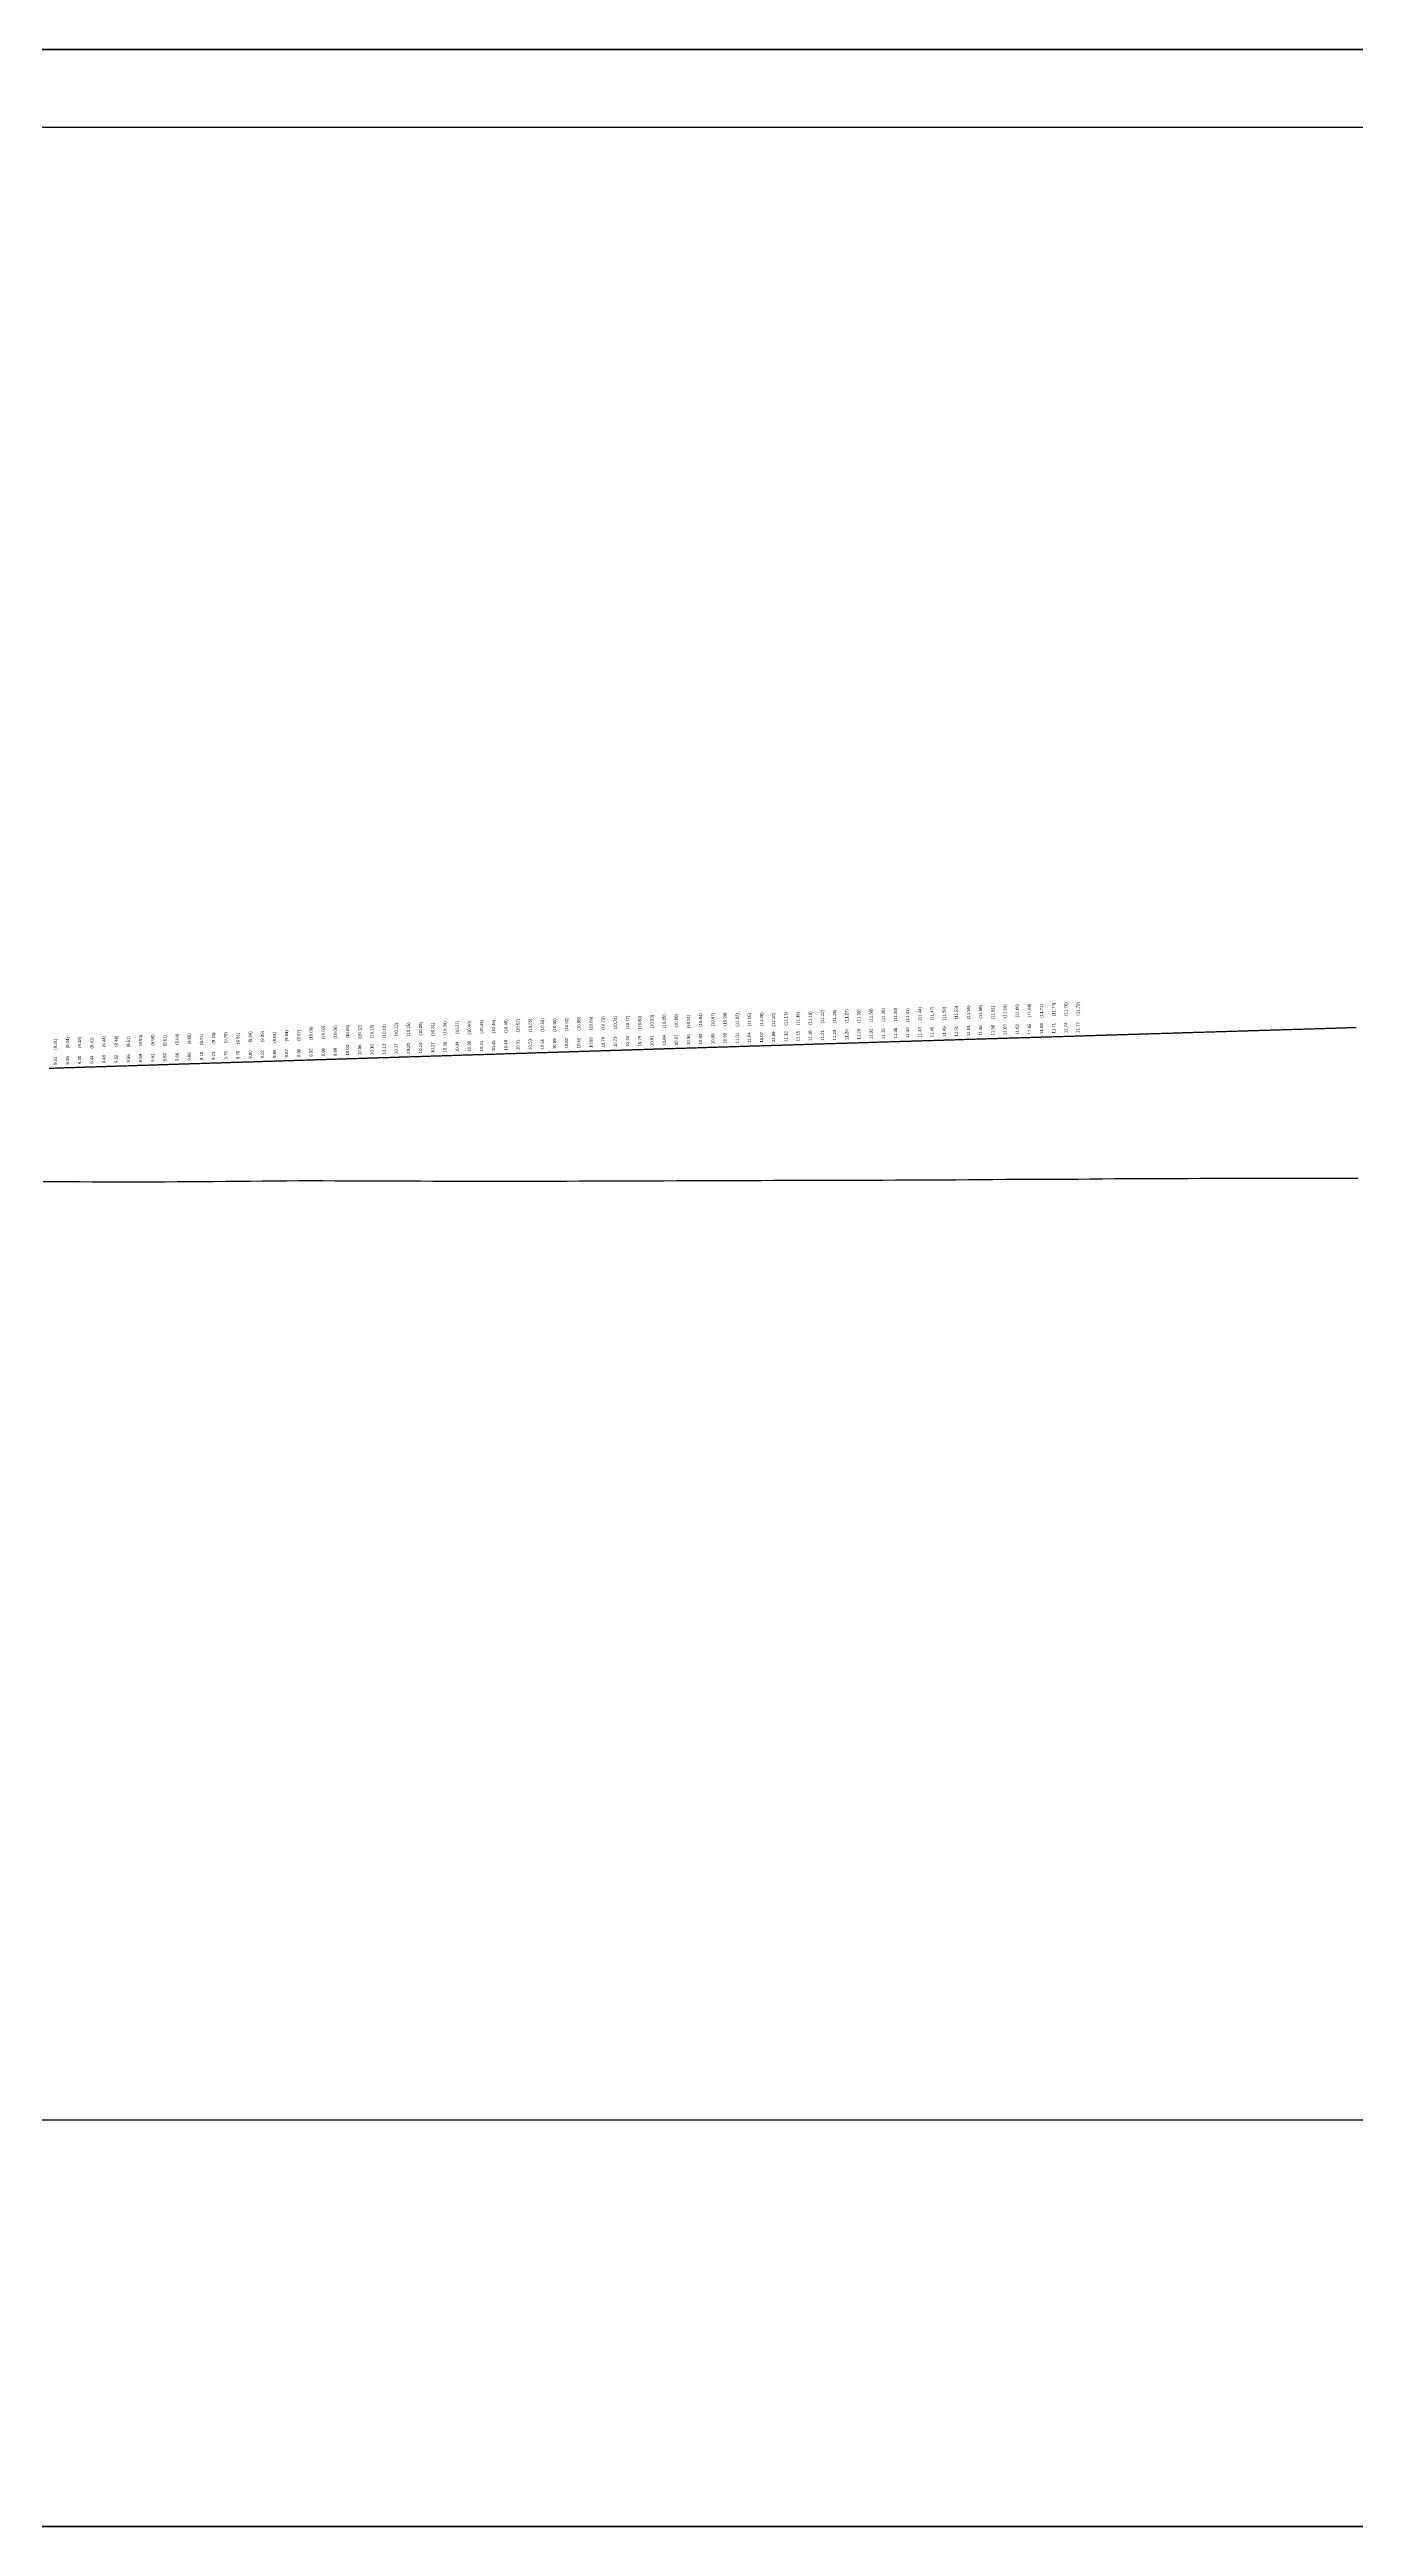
# Model space of a CAD drawing. Header units: millimetres. Extents: x 1864 to 10174863, y -4887456 to 5366151.
# Drawn here: x 3833850 to 3941105, y -105940 to 97511 of the extents above; entities that cross this region are included whole.
import ezdxf
from ezdxf.enums import TextEntityAlignment as Align

# ---------------------------------------------------------------- set-up
doc = ezdxf.new("R2010")
doc.units = ezdxf.units.MM
doc.layers.add('1-Бетон', color=106, linetype='Continuous', lineweight=35)
for name, color, linetype in [('Красный профиль', 1, 'Continuous'), ('Рабочие отметки', 7, 'Continuous'), ('Рабочие отметки доп.', 7, 'Continuous'), ('Черный профиль', 3, 'Continuous')]:
    doc.layers.add(name, color=color, linetype=linetype)
doc.styles.get("Standard").update_dxf_attribs({"font": 'arial.ttf'})

msp = doc.modelspace()

# ---------------------------------------------------------------- linework, layer by layer
at = {"color": 1}
msp.add_lwpolyline([(3740568, 91146.6), (4309590.7, 91146.6), (4309590.7, -72566.7), (3740568, -72566.7)], close=True, dxfattribs=at)
at = {"layer": '1-Бетон', "color": 6}
msp.add_lwpolyline([(3726295.8, 97510.8), (4651646.7, 97510.8), (4651646.7, -105940.4), (3726295.8, -105940.4)], close=True, dxfattribs=at)
at = {"layer": 'Красный профиль', "linetype": 'Continuous', "flags": 128}
msp.add_lwpolyline([(3833812.2, 13841.8), (3833912.1, 13845), (3834012.1, 13848.2), (3834112, 13851.4), (3834212, 13854.6), (3834311.9, 13857.8), (3834318.6, 13858), (3834411.9, 13861), (3834511.8, 13864.2), (3834611.8, 13867.5), (3834711.7, 13870.7), (3834811.7, 13873.9), (3834911.6, 13877.1), (3835011.6, 13880.3), (3835111.5, 13883.5), (3835211.5, 13886.7), (3835311.4, 13889.9), (3835318.6, 13890.2), (3835411.4, 13893.1), (3835511.3, 13896.3), (3835611.3, 13899.5), (3835711.2, 13902.8), (3835811.2, 13906), (3835911.1, 13909.2), (3836011.1, 13912.4), (3836111, 13915.6), (3836211, 13918.8), (3836310.9, 13922), (3836318.6, 13922.3), (3836410.9, 13925.2), (3836510.8, 13928.4), (3836610.8, 13931.6), (3836710.7, 13934.8), (3836810.7, 13938), (3836910.6, 13941.2), (3837010.6, 13944.5), (3837110.5, 13947.7), (3837210.5, 13950.9), (3837310.4, 13954.1), (3837318.6, 13954.3), (3837410.4, 13957.3), (3837510.3, 13960.5), (3837610.3, 13963.7), (3837710.2, 13966.9), (3837810.2, 13970.1), (3837910.1, 13973.3), (3838010.1, 13976.5), (3838110, 13979.7), (3838210, 13982.9), (3838309.9, 13986.1), (3838318.6, 13986.4), (3838409.9, 13989.3), (3838509.8, 13992.5), (3838609.8, 13995.7), (3838709.7, 13998.9), (3838809.7, 14002.1), (3838909.6, 14005.3), (3839009.6, 14008.5), (3839109.5, 14011.7), (3839209.5, 14014.9), (3839309.4, 14018.1), (3839318.6, 14018.4), (3839409.4, 14021.4), (3839509.3, 14024.6), (3839609.3, 14027.8), (3839709.2, 14031), (3839809.2, 14034.2), (3839909.1, 14037.4), (3840009.1, 14040.6), (3840109, 14043.8), (3840209, 14047), (3840308.9, 14050.2), (3840318.6, 14050.5), (3840408.9, 14053.4), (3840508.8, 14056.6), (3840608.8, 14059.8), (3840708.7, 14063), (3840808.7, 14066.2), (3840908.7, 14069.4), (3841008.6, 14072.6), (3841108.6, 14075.8), (3841208.5, 14079), (3841308.5, 14082.2), (3841318.6, 14082.5), (3841408.4, 14085.4), (3841508.4, 14088.6), (3841608.3, 14091.8), (3841708.3, 14095), (3841808.2, 14098.1), (3841908.2, 14101.3), (3842008.1, 14104.5), (3842108.1, 14107.7), (3842208, 14110.9), (3842308, 14114.1), (3842318.6, 14114.5), (3842407.9, 14117.3), (3842507.9, 14120.5), (3842607.8, 14123.7), (3842707.8, 14126.9), (3842807.7, 14130.1), (3842907.7, 14133.3), (3843007.6, 14136.5), (3843107.6, 14139.7), (3843207.5, 14142.9), (3843307.5, 14146.1), (3843318.6, 14146.5), (3843407.4, 14149.3), (3843507.4, 14152.5), (3843607.3, 14155.7), (3843707.3, 14158.9), (3843807.2, 14162.1), (3843907.2, 14165.3), (3844007.1, 14168.5), (3844107.1, 14171.7), (3844207, 14174.8), (3844307, 14178), (3844318.6, 14178.4), (3844406.9, 14181.2), (3844506.9, 14184.4), (3844606.8, 14187.6), (3844706.8, 14190.8), (3844806.7, 14194), (3844906.7, 14197.2), (3845006.6, 14200.4), (3845106.6, 14203.6), (3845206.5, 14206.8), (3845306.5, 14210), (3845318.6, 14210.4), (3845406.4, 14213.2), (3845506.4, 14216.3), (3845606.3, 14219.5), (3845706.3, 14222.7), (3845806.2, 14225.9), (3845906.2, 14229.1), (3846006.1, 14232.3), (3846106.1, 14235.5), (3846206, 14238.7), (3846306, 14241.9), (3846318.6, 14242.3), (3846405.9, 14245.1), (3846505.9, 14248.3), (3846605.8, 14251.4), (3846705.8, 14254.6), (3846805.7, 14257.8), (3846905.7, 14261), (3847005.6, 14264.2), (3847105.6, 14267.4), (3847205.5, 14270.6), (3847305.5, 14273.8), (3847318.6, 14274.2), (3847405.4, 14277), (3847505.4, 14280.1), (3847605.3, 14283.3), (3847705.3, 14286.5), (3847805.2, 14289.7), (3847905.2, 14292.9), (3848005.1, 14296.1), (3848105.1, 14299.3), (3848205, 14302.5), (3848305, 14305.6), (3848318.6, 14306.1), (3848404.9, 14308.8), (3848504.9, 14312), (3848604.8, 14315.2), (3848704.8, 14318.4), (3848804.7, 14321.6), (3848904.7, 14324.8), (3849004.6, 14327.9), (3849104.6, 14331.1), (3849204.5, 14334.3), (3849304.5, 14337.5), (3849318.6, 14337.9), (3849404.4, 14340.7), (3849504.4, 14343.9), (3849604.3, 14347), (3849704.3, 14350.2), (3849804.2, 14353.4), (3849904.2, 14356.6), (3850004.1, 14359.8), (3850104.1, 14363), (3850204, 14366.1), (3850304, 14369.3), (3850318.6, 14369.8), (3850403.9, 14372.5), (3850503.9, 14375.7), (3850603.8, 14378.9), (3850703.8, 14382.1), (3850803.7, 14385.2), (3850903.7, 14388.4), (3851003.6, 14391.6), (3851103.6, 14394.8), (3851203.5, 14398), (3851303.5, 14401.2), (3851318.6, 14401.6), (3851403.4, 14404.3), (3851503.4, 14407.5), (3851603.3, 14410.7), (3851703.3, 14413.9), (3851803.2, 14417.1), (3851903.2, 14420.2), (3852003.1, 14423.4), (3852103.1, 14426.6), (3852203, 14429.8), (3852303, 14433), (3852318.6, 14433.5), (3852402.9, 14436.1), (3852502.9, 14439.3), (3852602.8, 14442.5), (3852702.8, 14445.7), (3852802.7, 14448.9), (3852902.7, 14452), (3853002.6, 14455.2), (3853102.6, 14458.4), (3853202.5, 14461.6), (3853302.5, 14464.7), (3853318.6, 14465.3), (3853402.4, 14467.9), (3853502.4, 14471.1), (3853602.3, 14474.3), (3853702.3, 14477.5), (3853802.2, 14480.6), (3853902.2, 14483.8), (3854002.1, 14487), (3854102.1, 14490.2), (3854202, 14493.3), (3854302, 14496.5), (3854318.6, 14497), (3854401.9, 14499.7), (3854501.9, 14502.9), (3854601.8, 14506), (3854701.8, 14509.2), (3854801.7, 14512.4), (3854901.7, 14515.6), (3855001.6, 14518.7), (3855101.6, 14521.9), (3855201.5, 14525.1), (3855301.5, 14528.3), (3855318.6, 14528.8), (3855401.4, 14531.4), (3855501.4, 14534.6), (3855601.3, 14537.8), (3855701.3, 14541), (3855801.2, 14544.1), (3855901.2, 14547.3), (3856001.1, 14550.5), (3856101.1, 14553.6), (3856201, 14556.8), (3856301, 14560), (3856318.6, 14560.6), (3856400.9, 14563.2), (3856500.9, 14566.3), (3856600.8, 14569.5), (3856700.8, 14572.7), (3856800.7, 14575.9), (3856900.7, 14579), (3857000.6, 14582.2), (3857100.6, 14585.4), (3857200.5, 14588.5), (3857300.5, 14591.7), (3857318.6, 14592.3), (3857400.4, 14594.9), (3857500.4, 14598.1), (3857600.3, 14601.2), (3857700.3, 14604.4), (3857800.2, 14607.6), (3857900.2, 14610.7), (3858000.1, 14613.9), (3858100.1, 14617.1), (3858200, 14620.2), (3858300, 14623.4), (3858318.6, 14624), (3858399.9, 14626.6), (3858499.9, 14629.7), (3858599.9, 14632.9), (3858699.8, 14636.1), (3858799.8, 14639.3), (3858899.7, 14642.4), (3858999.7, 14645.6), (3859099.6, 14648.8), (3859199.6, 14651.9), (3859299.5, 14655.1), (3859318.6, 14655.7), (3859399.5, 14658.3), (3859499.4, 14661.4), (3859599.4, 14664.6), (3859699.3, 14667.8), (3859799.3, 14670.9), (3859899.2, 14674.1), (3859999.2, 14677.3), (3860099.1, 14680.4), (3860199.1, 14683.6), (3860299, 14686.8), (3860318.6, 14687.4), (3860399, 14689.9), (3860498.9, 14693.1), (3860598.9, 14696.2), (3860698.8, 14699.4), (3860798.8, 14702.6), (3860898.7, 14705.7), (3860998.7, 14708.9), (3861098.6, 14712.1), (3861198.6, 14715.2), (3861298.5, 14718.4), (3861318.6, 14719), (3861398.5, 14721.6), (3861498.4, 14724.7), (3861598.4, 14727.9), (3861698.3, 14731.1), (3861798.3, 14734.2), (3861898.2, 14737.4), (3861998.2, 14740.5), (3862098.1, 14743.7), (3862198.1, 14746.9), (3862298, 14750), (3862318.6, 14750.7), (3862398, 14753.2), (3862497.9, 14756.4), (3862597.9, 14759.5), (3862697.8, 14762.7), (3862797.8, 14765.8), (3862897.7, 14769), (3862997.7, 14772.2), (3863097.6, 14775.3), (3863197.6, 14778.5), (3863297.5, 14781.6), (3863318.6, 14782.3), (3863397.5, 14784.8), (3863497.4, 14788), (3863597.4, 14791.1), (3863697.3, 14794.3), (3863797.3, 14797.4), (3863897.2, 14800.6), (3863997.2, 14803.8), (3864097.1, 14806.9), (3864197.1, 14810.1), (3864297, 14813.2), (3864318.6, 14813.9), (3864397, 14816.4), (3864496.9, 14819.5), (3864596.9, 14822.7), (3864696.8, 14825.9), (3864796.8, 14829), (3864896.7, 14832.2), (3864996.7, 14835.3), (3865096.6, 14838.5), (3865196.6, 14841.7), (3865296.5, 14844.8), (3865318.6, 14845.5), (3865396.5, 14848), (3865496.4, 14851.1), (3865596.4, 14854.3), (3865696.3, 14857.4), (3865796.3, 14860.6), (3865896.2, 14863.7), (3865996.2, 14866.9), (3866096.1, 14870.1), (3866196.1, 14873.2), (3866296, 14876.4), (3866318.6, 14877.1), (3866396, 14879.5), (3866495.9, 14882.7), (3866595.9, 14885.8), (3866695.8, 14889), (3866795.8, 14892.1), (3866895.7, 14895.3), (3866995.7, 14898.4), (3867095.6, 14901.6), (3867195.6, 14904.8), (3867295.5, 14907.9), (3867318.6, 14908.6), (3867395.5, 14911.1), (3867495.4, 14914.2), (3867595.4, 14917.4), (3867695.3, 14920.5), (3867795.3, 14923.7), (3867895.2, 14926.8), (3867995.2, 14930), (3868095.1, 14933.1), (3868195.1, 14936.3), (3868295, 14939.4), (3868318.6, 14940.2), (3868395, 14942.6), (3868494.9, 14945.7), (3868594.9, 14948.9), (3868694.8, 14952), (3868794.8, 14955.2), (3868894.7, 14958.3), (3868994.7, 14961.5), (3869094.6, 14964.6), (3869194.6, 14967.8), (3869294.5, 14970.9), (3869318.6, 14971.7), (3869394.5, 14974.1), (3869494.4, 14977.2), (3869594.4, 14980.4), (3869694.3, 14983.5), (3869794.3, 14986.7), (3869894.2, 14989.8), (3869994.2, 14993), (3870094.1, 14996.1), (3870194.1, 14999.3), (3870294, 15002.4), (3870318.6, 15003.2), (3870394, 15005.6), (3870493.9, 15008.7), (3870593.9, 15011.9), (3870693.8, 15015), (3870793.8, 15018.2), (3870893.7, 15021.3), (3870993.7, 15024.5), (3871093.6, 15027.6), (3871193.6, 15030.8), (3871293.5, 15033.9), (3871318.6, 15034.7), (3871393.5, 15037), (3871493.4, 15040.2), (3871593.4, 15043.3), (3871693.3, 15046.5), (3871793.3, 15049.6), (3871893.2, 15052.8), (3871993.2, 15055.9), (3872093.1, 15059.1), (3872193.1, 15062.2), (3872293, 15065.4), (3872318.6, 15066.2), (3872393, 15068.5), (3872492.9, 15071.6), (3872592.9, 15074.8), (3872692.8, 15077.9), (3872792.8, 15081.1), (3872892.7, 15084.2), (3872992.7, 15087.4), (3873092.6, 15090.5), (3873192.6, 15093.6), (3873292.5, 15096.8), (3873318.6, 15097.6), (3873392.5, 15099.9), (3873492.4, 15103.1), (3873592.4, 15106.2), (3873692.3, 15109.4), (3873792.3, 15112.5), (3873892.2, 15115.6), (3873992.2, 15118.8), (3874092.1, 15121.9), (3874192.1, 15125.1), (3874292, 15128.2), (3874318.6, 15129), (3874392, 15131.3), (3874491.9, 15134.5), (3874591.9, 15137.6), (3874691.8, 15140.8), (3874791.8, 15143.9), (3874891.7, 15147), (3874991.7, 15150.2), (3875091.6, 15153.3), (3875191.6, 15156.5), (3875291.5, 15159.6), (3875318.6, 15160.5), (3875391.5, 15162.7), (3875491.4, 15165.9), (3875591.4, 15169), (3875691.3, 15172.2), (3875791.3, 15175.3), (3875891.2, 15178.4), (3875991.2, 15181.6), (3876091.1, 15184.7), (3876191.1, 15187.9), (3876291, 15191), (3876318.6, 15191.9), (3876391, 15194.1), (3876491, 15197.3), (3876590.9, 15200.4), (3876690.9, 15203.5), (3876790.8, 15206.7), (3876890.8, 15209.8), (3876990.7, 15213), (3877090.7, 15216.1), (3877190.6, 15219.2), (3877290.6, 15222.4), (3877318.6, 15223.2), (3877390.5, 15225.5), (3877490.5, 15228.6), (3877590.4, 15231.8), (3877690.4, 15234.9), (3877790.3, 15238), (3877890.3, 15241.2), (3877990.2, 15244.3), (3878090.2, 15247.4), (3878190.1, 15250.6), (3878290.1, 15253.7), (3878318.6, 15254.6), (3878390, 15256.8), (3878490, 15260), (3878589.9, 15263.1), (3878689.9, 15266.2), (3878789.8, 15269.4), (3878889.8, 15272.5), (3878989.7, 15275.6), (3879089.7, 15278.8), (3879189.6, 15281.9), (3879289.6, 15285), (3879318.6, 15285.9), (3879389.5, 15288.2), (3879489.5, 15291.3), (3879589.4, 15294.4), (3879689.4, 15297.6), (3879789.3, 15300.7), (3879889.3, 15303.8), (3879989.2, 15307), (3880089.2, 15310.1), (3880189.1, 15313.2), (3880289.1, 15316.4), (3880318.6, 15317.3), (3880389, 15319.5), (3880489, 15322.6), (3880588.9, 15325.7), (3880688.9, 15328.9), (3880788.8, 15332), (3880888.8, 15335.1), (3880988.7, 15338.3), (3881088.7, 15341.4), (3881188.6, 15344.5), (3881288.6, 15347.6), (3881318.6, 15348.6), (3881388.5, 15350.8), (3881488.5, 15353.9), (3881588.4, 15357), (3881688.4, 15360.2), (3881788.3, 15363.3), (3881888.3, 15366.4), (3881988.2, 15369.5), (3882088.2, 15372.7), (3882188.1, 15375.8), (3882288.1, 15378.9), (3882318.6, 15379.9), (3882388, 15382.1), (3882488, 15385.2), (3882587.9, 15388.3), (3882687.9, 15391.4), (3882787.8, 15394.6), (3882887.8, 15397.7), (3882987.7, 15400.8), (3883087.7, 15403.9), (3883187.6, 15407.1), (3883287.6, 15410.2), (3883318.6, 15411.2), (3883387.5, 15413.3), (3883487.5, 15416.4), (3883587.4, 15419.6), (3883687.4, 15422.7), (3883787.3, 15425.8), (3883887.3, 15428.9), (3883987.2, 15432.1), (3884087.2, 15435.2), (3884187.1, 15438.3), (3884287.1, 15441.4), (3884318.6, 15442.4), (3884387, 15444.6), (3884487, 15447.7), (3884586.9, 15450.8), (3884686.9, 15453.9), (3884786.8, 15457), (3884886.8, 15460.2), (3884986.7, 15463.3), (3885086.7, 15466.4), (3885186.6, 15469.5), (3885286.6, 15472.7), (3885318.6, 15473.7), (3885386.5, 15475.8), (3885486.5, 15478.9), (3885586.4, 15482), (3885686.4, 15485.1), (3885786.3, 15488.3), (3885886.3, 15491.4), (3885986.2, 15494.5), (3886086.2, 15497.6), (3886186.1, 15500.7), (3886286.1, 15503.9), (3886318.6, 15504.9), (3886386, 15507), (3886486, 15510.1), (3886585.9, 15513.2), (3886685.9, 15516.3), (3886785.8, 15519.5), (3886885.8, 15522.6), (3886985.7, 15525.7), (3887085.7, 15528.8), (3887185.6, 15531.9), (3887285.6, 15535.1), (3887318.6, 15536.1), (3887385.5, 15538.2), (3887485.5, 15541.3), (3887585.4, 15544.4), (3887685.4, 15547.5), (3887785.3, 15550.6), (3887885.3, 15553.8), (3887985.2, 15556.9), (3888085.2, 15560), (3888185.1, 15563.1), (3888285.1, 15566.2), (3888318.6, 15567.3), (3888385, 15569.3), (3888485, 15572.5), (3888584.9, 15575.6), (3888684.9, 15578.7), (3888784.8, 15581.8), (3888884.8, 15584.9), (3888984.7, 15588), (3889084.7, 15591.2), (3889184.6, 15594.3), (3889284.6, 15597.4), (3889318.6, 15598.5), (3889384.5, 15600.5), (3889484.5, 15603.6), (3889584.4, 15606.7), (3889684.4, 15609.8), (3889784.3, 15613), (3889884.3, 15616.1), (3889984.2, 15619.2), (3890084.2, 15622.3), (3890184.1, 15625.4), (3890284.1, 15628.5), (3890318.6, 15629.6), (3890384, 15631.6), (3890484, 15634.8), (3890583.9, 15637.9), (3890683.9, 15641), (3890783.8, 15644.1), (3890883.8, 15647.2), (3890983.7, 15650.3), (3891083.7, 15653.4), (3891183.6, 15656.5), (3891283.6, 15659.7), (3891318.6, 15660.7), (3891383.5, 15662.8), (3891483.5, 15665.9), (3891583.4, 15669), (3891683.4, 15672.1), (3891783.3, 15675.2), (3891883.3, 15678.3), (3891983.2, 15681.4), (3892083.2, 15684.5), (3892183.1, 15687.6), (3892283.1, 15690.8), (3892318.6, 15691.9), (3892383, 15693.9), (3892483, 15697), (3892582.9, 15700.1), (3892682.9, 15703.2), (3892782.8, 15706.3), (3892882.8, 15709.4), (3892982.7, 15712.5), (3893082.7, 15715.6), (3893182.6, 15718.7), (3893282.6, 15721.8), (3893318.6, 15723), (3893382.5, 15724.9), (3893482.5, 15728.1), (3893582.4, 15731.2), (3893682.4, 15734.3), (3893782.3, 15737.4), (3893882.3, 15740.5), (3893982.2, 15743.6), (3894082.2, 15746.7), (3894182.1, 15749.8), (3894282.1, 15752.9), (3894318.6, 15754), (3894382.1, 15756), (3894482, 15759.1), (3894582, 15762.2), (3894681.9, 15765.3), (3894781.9, 15768.4), (3894881.8, 15771.5), (3894981.8, 15774.6), (3895081.7, 15777.8), (3895181.7, 15780.9), (3895281.6, 15784), (3895318.6, 15785.1), (3895381.6, 15787.1), (3895481.5, 15790.2), (3895581.5, 15793.3), (3895681.4, 15796.4), (3895781.4, 15799.5), (3895881.3, 15802.6), (3895981.3, 15805.7), (3896081.2, 15808.8), (3896181.2, 15811.9), (3896281.1, 15815), (3896318.6, 15816.2), (3896381.1, 15818.1), (3896481, 15821.2), (3896581, 15824.3), (3896680.9, 15827.4), (3896780.9, 15830.5), (3896880.8, 15833.6), (3896980.8, 15836.7), (3897080.7, 15839.8), (3897180.7, 15842.9), (3897280.6, 15846), (3897318.6, 15847.2), (3897380.6, 15849.1), (3897480.5, 15852.2), (3897580.5, 15855.3), (3897680.4, 15858.4), (3897780.4, 15861.5), (3897880.3, 15864.6), (3897980.3, 15867.7), (3898080.2, 15870.8), (3898180.2, 15873.9), (3898280.1, 15877), (3898318.6, 15878.2), (3898380.1, 15880.1), (3898480, 15883.2), (3898580, 15886.3), (3898679.9, 15889.4), (3898779.9, 15892.5), (3898879.8, 15895.6), (3898979.8, 15898.7), (3899079.7, 15901.8), (3899179.7, 15904.9), (3899279.6, 15908), (3899318.6, 15909.2), (3899379.6, 15911.1), (3899479.5, 15914.2), (3899579.5, 15917.3), (3899679.4, 15920.4), (3899779.4, 15923.5), (3899879.3, 15926.6), (3899979.3, 15929.7), (3900079.2, 15932.8), (3900179.2, 15935.9), (3900279.1, 15939), (3900318.6, 15940.2), (3900379.1, 15942.1), (3900479, 15945.1), (3900579, 15948.2), (3900678.9, 15951.3), (3900778.9, 15954.4), (3900878.8, 15957.5), (3900978.8, 15960.6), (3901078.7, 15963.7), (3901178.7, 15966.8), (3901278.6, 15969.9), (3901318.6, 15971.1), (3901378.6, 15973), (3901478.5, 15976.1), (3901578.5, 15979.2), (3901678.4, 15982.3), (3901778.4, 15985.4), (3901878.3, 15988.5), (3901978.3, 15991.6), (3902078.2, 15994.6), (3902178.2, 15997.7), (3902278.1, 16000.8), (3902318.6, 16002.1), (3902378.1, 16003.9), (3902478, 16007), (3902578, 16010.1), (3902677.9, 16013.2), (3902777.9, 16016.3), (3902877.8, 16019.4), (3902977.8, 16022.5), (3903077.7, 16025.6), (3903177.7, 16028.7), (3903277.6, 16031.7), (3903318.6, 16033), (3903377.6, 16034.8), (3903477.5, 16037.9), (3903577.5, 16041), (3903677.4, 16044.1), (3903777.4, 16047.2), (3903877.3, 16050.3), (3903977.3, 16053.4), (3904077.2, 16056.5), (3904177.2, 16059.6), (3904277.1, 16062.6), (3904318.6, 16063.9), (3904377.1, 16065.7), (3904477, 16068.8), (3904577, 16071.9), (3904676.9, 16075), (3904776.9, 16078.1), (3904876.8, 16081.2), (3904976.8, 16084.3), (3905076.7, 16087.3), (3905176.7, 16090.4), (3905276.6, 16093.5), (3905318.6, 16094.8), (3905376.6, 16096.6), (3905476.5, 16099.7), (3905576.5, 16102.8), (3905676.4, 16105.9), (3905776.4, 16108.9), (3905876.3, 16112), (3905976.3, 16115.1), (3906076.2, 16118.2), (3906176.2, 16121.3), (3906276.1, 16124.4), (3906318.6, 16125.7), (3906376.1, 16127.5), (3906476, 16130.5), (3906576, 16133.6), (3906675.9, 16136.7), (3906775.9, 16139.8), (3906875.8, 16142.9), (3906975.8, 16146), (3907075.7, 16149.1), (3907175.7, 16152.1), (3907275.6, 16155.2), (3907318.6, 16156.5), (3907375.6, 16158.3), (3907475.5, 16161.4), (3907575.5, 16164.5), (3907675.4, 16167.5), (3907775.4, 16170.6), (3907875.3, 16173.7), (3907975.3, 16176.8), (3908075.2, 16179.9), (3908175.2, 16183), (3908275.1, 16186), (3908318.6, 16187.4), (3908375.1, 16189.1), (3908475, 16192.2), (3908575, 16195.3), (3908674.9, 16198.4), (3908774.9, 16201.4), (3908874.8, 16204.5), (3908974.8, 16207.6), (3909074.7, 16210.7), (3909174.7, 16213.8), (3909274.6, 16216.8), (3909318.6, 16218.2), (3909374.6, 16219.9), (3909474.5, 16223), (3909574.5, 16226.1), (3909674.4, 16229.2), (3909774.4, 16232.2), (3909874.3, 16235.3), (3909974.3, 16238.4), (3910074.2, 16241.5), (3910174.2, 16244.6), (3910274.1, 16247.6), (3910318.6, 16249), (3910374.1, 16250.7), (3910474, 16253.8), (3910574, 16256.9), (3910673.9, 16259.9), (3910773.9, 16263), (3910873.8, 16266.1), (3910973.8, 16269.2), (3911073.7, 16272.3), (3911173.7, 16275.3), (3911273.6, 16278.4), (3911318.6, 16279.8), (3911373.6, 16281.5), (3911473.5, 16284.6), (3911573.5, 16287.6), (3911673.4, 16290.7), (3911773.4, 16293.8), (3911873.3, 16296.9), (3911973.3, 16299.9), (3912073.3, 16303), (3912173.2, 16306.1), (3912273.2, 16309.2), (3912318.6, 16310.6), (3912373.1, 16312.2), (3912473.1, 16315.3), (3912573, 16318.4), (3912673, 16321.5), (3912772.9, 16324.5), (3912872.9, 16327.6), (3912972.8, 16330.7), (3913072.8, 16333.8), (3913172.7, 16336.8), (3913272.7, 16339.9), (3913318.6, 16341.3), (3913372.6, 16343), (3913472.6, 16346), (3913572.5, 16349.1), (3913672.5, 16352.2), (3913772.4, 16355.3), (3913872.4, 16358.3), (3913972.3, 16361.4), (3914072.3, 16364.5), (3914172.2, 16367.5), (3914272.2, 16370.6), (3914318.6, 16372), (3914372.1, 16373.7), (3914472.1, 16376.8), (3914572, 16379.8), (3914672, 16382.9), (3914771.9, 16386), (3914871.9, 16389), (3914971.8, 16392.1), (3915071.8, 16395.2), (3915171.7, 16398.3), (3915271.7, 16401.3), (3915318.6, 16402.8), (3915371.6, 16404.4), (3915471.6, 16407.5), (3915571.5, 16410.5), (3915671.5, 16413.6), (3915771.4, 16416.7), (3915871.4, 16419.7), (3915971.3, 16422.8), (3916071.3, 16425.9), (3916171.2, 16428.9), (3916271.2, 16432), (3916318.6, 16433.5), (3916371.1, 16435.1), (3916471.1, 16438.1), (3916571, 16441.2), (3916671, 16444.3), (3916770.9, 16447.3), (3916870.9, 16450.4), (3916970.8, 16453.5), (3917070.8, 16456.5), (3917170.7, 16459.6), (3917270.7, 16462.7), (3917318.6, 16464.1), (3917370.6, 16465.7), (3917470.6, 16468.8), (3917570.5, 16471.9), (3917670.5, 16474.9), (3917770.4, 16478), (3917870.4, 16481.1), (3917970.3, 16484.1), (3918070.3, 16487.2), (3918170.2, 16490.3), (3918270.2, 16493.3), (3918318.6, 16494.8), (3918370.1, 16496.4), (3918470.1, 16499.5), (3918570, 16502.5), (3918670, 16505.6), (3918769.9, 16508.6), (3918869.9, 16511.7), (3918969.8, 16514.8), (3919069.8, 16517.8), (3919169.7, 16520.9), (3919269.7, 16524), (3919318.6, 16525.5), (3919369.6, 16527), (3919469.6, 16530.1), (3919569.5, 16533.1), (3919669.5, 16536.2), (3919769.4, 16539.3), (3919869.4, 16542.3), (3919969.3, 16545.4), (3920069.3, 16548.4), (3920169.2, 16551.5), (3920269.2, 16554.6), (3920318.6, 16556.1), (3920369.1, 16557.6), (3920469.1, 16560.7), (3920569, 16563.8), (3920669, 16566.8), (3920768.9, 16569.9), (3920868.9, 16572.9), (3920968.8, 16576), (3921068.8, 16579), (3921168.7, 16582.1), (3921268.7, 16585.2), (3921318.6, 16586.7), (3921368.6, 16588.2), (3921468.6, 16591.3), (3921568.5, 16594.3), (3921668.5, 16597.4), (3921768.4, 16600.5), (3921868.4, 16603.5), (3921968.3, 16606.6), (3922068.3, 16609.6), (3922168.2, 16612.7), (3922268.2, 16615.7), (3922318.6, 16617.3), (3922368.1, 16618.8), (3922468.1, 16621.9), (3922568, 16624.9), (3922668, 16628), (3922767.9, 16631), (3922867.9, 16634.1), (3922967.8, 16637.1), (3923067.8, 16640.2), (3923167.7, 16643.3), (3923267.7, 16646.3), (3923318.6, 16647.9), (3923367.6, 16649.4), (3923467.6, 16652.4), (3923567.5, 16655.5), (3923667.5, 16658.5), (3923767.4, 16661.6), (3923867.4, 16664.6), (3923967.3, 16667.7), (3924067.3, 16670.7), (3924167.2, 16673.8), (3924267.2, 16676.9), (3924318.6, 16678.4), (3924367.1, 16679.9), (3924467.1, 16683), (3924567, 16686), (3924667, 16689.1), (3924766.9, 16692.1), (3924866.9, 16695.2), (3924966.8, 16698.2), (3925066.8, 16701.3), (3925166.7, 16704.3), (3925266.7, 16707.4), (3925318.6, 16709), (3925366.6, 16710.4), (3925466.6, 16713.5), (3925566.5, 16716.5), (3925666.5, 16719.6), (3925766.4, 16722.6), (3925866.4, 16725.7), (3925966.3, 16728.7), (3926066.3, 16731.8), (3926166.2, 16734.8), (3926266.2, 16737.9), (3926318.6, 16739.5), (3926366.1, 16740.9), (3926466.1, 16744), (3926566, 16747), (3926666, 16750.1), (3926765.9, 16753.1), (3926865.9, 16756.2), (3926965.8, 16759.2), (3927065.8, 16762.3), (3927165.7, 16765.3), (3927265.7, 16768.4), (3927318.6, 16770), (3927365.6, 16771.4), (3927465.6, 16774.5), (3927565.5, 16777.5), (3927665.5, 16780.6), (3927765.4, 16783.6), (3927865.4, 16786.7), (3927965.3, 16789.7), (3928065.3, 16792.8), (3928165.2, 16795.8), (3928265.2, 16798.9), (3928318.6, 16800.5), (3928365.1, 16801.9), (3928465.1, 16804.9), (3928565, 16808), (3928665, 16811), (3928764.9, 16814.1), (3928864.9, 16817.1), (3928964.8, 16820.2), (3929064.8, 16823.2), (3929164.7, 16826.3), (3929264.7, 16829.3), (3929318.6, 16831), (3929364.6, 16832.4), (3929464.6, 16835.4), (3929564.5, 16838.4), (3929664.5, 16841.5), (3929764.4, 16844.5), (3929864.4, 16847.6), (3929964.4, 16850.6), (3930064.3, 16853.7), (3930164.3, 16856.7), (3930264.2, 16859.8), (3930318.6, 16861.4), (3930364.2, 16862.8), (3930464.1, 16865.8), (3930564.1, 16868.9), (3930664, 16871.9), (3930764, 16875), (3930863.9, 16878), (3930963.9, 16881), (3931063.8, 16884.1), (3931163.8, 16887.1), (3931263.7, 16890.2), (3931318.6, 16891.8), (3931363.7, 16893.2), (3931463.6, 16896.3), (3931563.6, 16899.3), (3931663.5, 16902.3), (3931763.5, 16905.4), (3931863.4, 16908.4), (3931963.4, 16911.5), (3932063.3, 16914.5), (3932163.3, 16917.5), (3932263.2, 16920.6), (3932318.6, 16922.3), (3932363.2, 16923.6), (3932463.1, 16926.7), (3932563.1, 16929.7), (3932663, 16932.7), (3932763, 16935.8), (3932862.9, 16938.8), (3932962.9, 16941.9), (3933062.8, 16944.9), (3933162.8, 16947.9), (3933262.7, 16951), (3933318.6, 16952.7), (3933362.7, 16954), (3933462.6, 16957), (3933562.6, 16960.1), (3933662.5, 16963.1), (3933762.5, 16966.2), (3933862.4, 16969.2), (3933962.4, 16972.2), (3934062.3, 16975.3), (3934162.3, 16978.3), (3934262.2, 16981.3), (3934318.6, 16983), (3934362.2, 16984.4), (3934462.1, 16987.4), (3934562.1, 16990.4), (3934662, 16993.5), (3934762, 16996.5), (3934861.9, 16999.5), (3934961.9, 17002.6), (3935061.8, 17005.6), (3935161.8, 17008.7), (3935261.7, 17011.7), (3935318.6, 17013.4), (3935361.7, 17014.7), (3935461.6, 17017.8), (3935561.6, 17020.8), (3935661.5, 17023.8), (3935761.5, 17026.9), (3935861.4, 17029.9), (3935961.4, 17032.9), (3936061.3, 17036), (3936161.3, 17039), (3936261.2, 17042), (3936318.6, 17043.8), (3936361.2, 17045.1), (3936461.1, 17048.1), (3936561.1, 17051.1), (3936661, 17054.2), (3936761, 17057.2), (3936860.9, 17060.2), (3936960.9, 17063.2), (3937060.8, 17066.3), (3937160.8, 17069.3), (3937260.7, 17072.3), (3937318.6, 17074.1), (3937360.7, 17075.4), (3937460.6, 17078.4), (3937560.6, 17081.4), (3937660.5, 17084.5), (3937760.5, 17087.5), (3937860.4, 17090.5), (3937960.4, 17093.6), (3938060.3, 17096.6), (3938160.3, 17099.6), (3938260.2, 17102.6), (3938318.6, 17104.4), (3938360.2, 17105.7), (3938460.1, 17108.7), (3938560.1, 17111.7), (3938660, 17114.8), (3938760, 17117.8), (3938859.9, 17120.8), (3938959.9, 17123.8), (3939059.8, 17126.9), (3939159.8, 17129.9), (3939259.7, 17132.9), (3939318.6, 17134.7), (3939359.7, 17136), (3939459.6, 17139), (3939559.6, 17142), (3939659.5, 17145), (3939759.5, 17148.1), (3939859.4, 17151.1), (3939959.4, 17154.1), (3940059.3, 17157.1), (3940159.3, 17160.2), (3940259.2, 17163.2), (3940318.6, 17165), (3940359.2, 17166.2), (3940459.1, 17169.2), (3940559.1, 17172.3), (3940659, 17175.3), (3940759, 17178.3), (3940858.9, 17181.3), (3940958.9, 17184.4), (3941058.8, 17187.4), (3941158.8, 17190.4)], dxfattribs=at)
at = {"layer": 'Черный профиль', "linetype": 'Continuous', "flags": 128}
msp.add_lwpolyline([(3833318.6, 4522.2), (3834318.6, 4526.5), (3835318.6, 4527.7), (3836318.6, 4522.3), (3837318.6, 4515.6), (3838318.6, 4508.9), (3839318.6, 4502.2), (3840318.6, 4495.5), (3841318.6, 4497.2), (3842318.6, 4505.4), (3843318.6, 4513.6), (3844318.6, 4521.7), (3845318.6, 4529.9), (3846318.6, 4538.1), (3847318.6, 4546.3), (3848318.6, 4554.6), (3849318.6, 4562.8), (3850318.6, 4571), (3851318.6, 4579.3), (3852318.6, 4587.5), (3853318.6, 4595.8), (3854318.6, 4601.5), (3855318.6, 4605.4), (3856318.6, 4601.9), (3857318.6, 4598.5), (3858318.6, 4595.1), (3859318.6, 4591.6), (3860318.6, 4588.2), (3861318.6, 4584.8), (3862318.6, 4581.4), (3863318.6, 4578), (3864318.6, 4574.7), (3865318.6, 4571.3), (3866318.6, 4567.9), (3867318.6, 4564.6), (3868318.6, 4561.2), (3869318.6, 4557.9), (3870318.6, 4555.5), (3871318.6, 4558.1), (3872318.6, 4560.7), (3873318.6, 4563.3), (3874318.6, 4566.1), (3875318.6, 4569), (3876318.6, 4572.1), (3877318.6, 4575.8), (3878318.6, 4579.5), (3879318.6, 4583.2), (3880318.6, 4586.9), (3881318.6, 4590.7), (3882318.6, 4594.4), (3883318.6, 4597.6), (3884318.6, 4600.8), (3885318.6, 4604), (3886318.6, 4607.2), (3887318.6, 4610.3), (3888318.6, 4613.5), (3889318.6, 4616.7), (3890318.6, 4619.9), (3891318.6, 4623.1), (3892318.6, 4626.3), (3893318.6, 4629.5), (3894318.6, 4632.4), (3895318.6, 4635.4), (3896318.6, 4638.2), (3897318.6, 4640.9), (3898318.6, 4643.6), (3899318.6, 4646.3), (3900318.6, 4649), (3901318.6, 4651.7), (3902318.6, 4654.5), (3903318.6, 4657.2), (3904318.6, 4659.9), (3905318.6, 4662.6), (3906318.6, 4665.3), (3907318.6, 4668.4), (3908318.6, 4677.1), (3909318.6, 4685.8), (3910318.6, 4694.6), (3911318.6, 4703.3), (3912318.6, 4712), (3913318.6, 4716.8), (3914318.6, 4720.2), (3915318.6, 4722.9), (3916318.6, 4725), (3917318.6, 4726.5), (3918318.6, 4729.6), (3919318.6, 4741.9), (3920318.6, 4755.4), (3921318.6, 4770.1), (3922318.6, 4785.6), (3923318.6, 4785.1), (3924318.6, 4785.3), (3925318.6, 4786.1), (3926318.6, 4787.8), (3927318.6, 4790.5), (3928318.6, 4793.8), (3929318.6, 4797.1), (3930318.6, 4800.4), (3931318.6, 4803.8), (3932318.6, 4807.1), (3933318.6, 4810.4), (3934318.6, 4813.7), (3935318.6, 4816.2), (3936318.6, 4816.3), (3937318.6, 4816.4), (3938318.6, 4816.5), (3939318.6, 4816.7), (3940318.6, 4816.8), (3941318.6, 4816.9)], dxfattribs=at)

# ---------------------------------------------------------------- texts
at = {"layer": 'Рабочие отметки', "linetype": 'Continuous'}
for s, p in [('10.62', (3876318.6, 15441.9)), ('10.65', (3877318.6, 15473.2)), ('10.68', (3878318.6, 15504.6)), ('10.70', (3879318.6, 15535.9)), ('10.73', (3880318.6, 15567.3)), ('10.76', (3881318.6, 15598.6)), ('10.79', (3882318.6, 15629.9)), ('10.81', (3883318.6, 15661.2)), ('10.84', (3884318.6, 15692.4)), ('10.87', (3885318.6, 15723.7)), ('10.90', (3886318.6, 15754.9)), ('10.93', (3887318.6, 15786.1)), ('10.95', (3888318.6, 15817.3)), ('10.98', (3889318.6, 15848.5)), ('11.01', (3890318.6, 15879.6)), ('11.04', (3891318.6, 15910.7)), ('11.07', (3892318.6, 15941.9)), ('11.09', (3893318.6, 15973)), ('11.12', (3894318.6, 16004)), ('11.15', (3895318.6, 16035.1)), ('11.18', (3896318.6, 16066.2)), ('11.21', (3897318.6, 16097.2)), ('11.23', (3898318.6, 16128.2)), ('11.26', (3899318.6, 16159.2)), ('11.29', (3900318.6, 16190.2)), ('11.32', (3901318.6, 16221.1)), ('11.35', (3902318.6, 16252.1)), ('11.38', (3903318.6, 16283)), ('11.40', (3904318.6, 16313.9)), ('11.43', (3905318.6, 16344.8)), ('11.46', (3906318.6, 16375.7)), ('11.49', (3907318.6, 16406.5)), ('11.51', (3908318.6, 16437.4)), ('11.53', (3909318.6, 16468.2)), ('11.55', (3910318.6, 16499)), ('11.58', (3911318.6, 16529.8)), ('11.60', (3912318.6, 16560.6)), ('11.62', (3913318.6, 16591.3)), ('11.65', (3914318.6, 16622)), ('11.68', (3915318.6, 16652.8)), ('11.71', (3916318.6, 16683.5)), ('11.74', (3917318.6, 16714.1)), ('11.77', (3918318.6, 16744.8)), ('9.33', (3834318.6, 14108)), ('9.36', (3835318.6, 14140.2)), ('9.40', (3836318.6, 14172.3)), ('9.44', (3837318.6, 14204.3)), ('9.48', (3838318.6, 14236.4)), ('9.52', (3839318.6, 14268.4)), ('9.56', (3840318.6, 14300.5)), ('9.59', (3841318.6, 14332.5)), ('9.61', (3842318.6, 14364.5)), ('9.63', (3843318.6, 14396.5)), ('9.66', (3844318.6, 14428.4)), ('9.68', (3845318.6, 14460.4)), ('9.70', (3846318.6, 14492.3)), ('9.73', (3847318.6, 14524.2)), ('9.75', (3848318.6, 14556.1)), ('9.78', (3849318.6, 14587.9)), ('9.80', (3850318.6, 14619.8)), ('9.82', (3851318.6, 14651.6)), ('9.85', (3852318.6, 14683.5)), ('9.87', (3853318.6, 14715.3)), ('9.90', (3854318.6, 14747)), ('9.92', (3855318.6, 14778.8)), ('9.96', (3856318.6, 14810.6)), ('9.99', (3857318.6, 14842.3)), ('10.03', (3858318.6, 14874)), ('10.06', (3859318.6, 14905.7)), ('10.10', (3860318.6, 14937.4)), ('10.13', (3861318.6, 14969)), ('10.17', (3862318.6, 15000.7)), ('10.20', (3863318.6, 15032.3)), ('10.24', (3864318.6, 15063.9)), ('10.27', (3865318.6, 15095.5)), ('10.31', (3866318.6, 15127.1)), ('10.34', (3867318.6, 15158.6)), ('10.38', (3868318.6, 15190.2)), ('10.41', (3869318.6, 15221.7)), ('10.45', (3870318.6, 15253.2)), ('10.48', (3871318.6, 15284.7)), ('10.51', (3872318.6, 15316.2)), ('10.53', (3873318.6, 15347.6)), ('10.56', (3874318.6, 15379)), ('10.59', (3875318.6, 15410.5))]:
    msp.add_text(s, height=250, rotation=90.000002, dxfattribs=at).set_placement(p, align=Align.MIDDLE_LEFT)
at = {"layer": 'Рабочие отметки доп.', "linetype": 'Continuous'}
for s, p in [('(10.94)', (3887318.6, 17244.4)), ('(10.97)', (3888318.6, 17275.6)), ('(10.99)', (3889318.6, 17306.8)), ('(11.02)', (3890318.6, 17254.6)), ('(11.05)', (3891318.6, 17285.7)), ('(11.08)', (3892318.6, 17316.9)), ('(11.10)', (3893318.6, 17264.6)), ('(11.13)', (3894318.6, 17337.4)), ('(11.16)', (3895318.6, 17368.4)), ('(11.19)', (3896318.6, 17399.5)), ('(11.22)', (3897318.6, 17513.9)), ('(11.25)', (3898318.6, 17544.9)), ('(11.27)', (3899318.6, 17575.9)), ('(11.30)', (3900318.6, 17565.2)), ('(11.33)', (3901318.6, 17637.8)), ('(11.36)', (3902318.6, 17668.8)), ('(11.39)', (3903318.6, 17699.7)), ('(11.41)', (3904318.6, 17647.3)), ('(11.44)', (3905318.6, 17761.5)), ('(11.47)', (3906318.6, 17792.4)), ('(11.50)', (3907318.6, 17781.5)), ('(11.53)', (3908318.6, 17854)), ('(11.55)', (3909318.6, 17884.9)), ('(11.58)', (3910318.6, 17915.7)), ('(11.61)', (3911318.6, 17863.1)), ('(11.64)', (3912318.6, 17977.2)), ('(11.66)', (3913318.6, 18008)), ('(11.69)', (3914318.6, 18038.7)), ('(11.71)', (3915318.6, 17986.1)), ('(11.74)', (3916318.6, 18100.1)), ('(11.76)', (3917318.6, 18130.8)), ('(11.79)', (3918318.6, 18161.5)), ('(9.34)', (3835318.6, 15473.5)), ('(9.38)', (3836318.6, 15505.6)), ('(9.41)', (3837318.6, 15454.3)), ('(9.44)', (3838318.6, 15569.7)), ('(9.48)', (3839318.6, 15601.8)), ('(9.51)', (3840318.6, 15550.5)), ('(9.54)', (3841318.6, 15665.8)), ('(9.58)', (3842318.6, 15697.8)), ('(9.61)', (3843318.6, 15646.5)), ('(9.64)', (3844318.6, 15761.7)), ('(9.68)', (3845318.6, 15793.7)), ('(9.71)', (3846318.6, 15742.3)), ('(9.74)', (3847318.6, 15857.5)), ('(9.78)', (3848318.6, 15889.4)), ('(9.81)', (3849318.6, 15837.9)), ('(9.84)', (3850318.6, 15953.1)), ('(9.88)', (3851318.6, 15985)), ('(9.91)', (3852318.6, 15933.5)), ('(9.94)', (3853318.6, 16048.6)), ('(9.97)', (3854318.6, 16080.4)), ('(10.00)', (3855318.6, 16153.8)), ('(10.03)', (3856318.6, 16227.2)), ('(10.06)', (3857318.6, 16259)), ('(10.09)', (3858318.6, 16290.7)), ('(10.12)', (3859318.6, 16280.7)), ('(10.15)', (3860318.6, 16312.4)), ('(10.18)', (3861318.6, 16344)), ('(10.22)', (3862318.6, 16459)), ('(10.25)', (3863318.6, 16490.6)), ('(10.28)', (3864318.6, 16522.2)), ('(10.31)', (3865318.6, 16470.5)), ('(10.34)', (3866318.6, 16585.4)), ('(10.37)', (3867318.6, 16617)), ('(10.40)', (3868318.6, 16606.8)), ('(10.43)', (3869318.6, 16680)), ('(10.46)', (3870318.6, 16711.5)), ('(10.49)', (3871318.6, 16743)), ('(10.52)', (3872318.6, 16774.5)), ('(10.55)', (3873318.6, 16805.9)), ('(10.58)', (3874318.6, 16837.4)), ('(10.60)', (3875318.6, 16827.1)), ('(10.63)', (3876318.6, 16900.2)), ('(10.66)', (3877318.6, 16931.6)), ('(10.69)', (3878318.6, 16962.9)), ('(10.72)', (3879318.6, 16994.3)), ('(10.74)', (3880318.6, 17025.6)), ('(10.77)', (3881318.6, 17056.9)), ('(10.80)', (3882318.6, 17046.5)), ('(10.83)', (3883318.6, 17119.5)), ('(10.85)', (3884318.6, 17150.8)), ('(10.88)', (3885318.6, 17182)), ('(10.91)', (3886318.6, 17129.9)), ('(9.31)', (3834318.6, 15358))]:
    msp.add_text(s, height=250, rotation=90.000002, dxfattribs=at).set_placement(p, align=Align.MIDDLE_LEFT)

doc.saveas('drawing.dxf')
